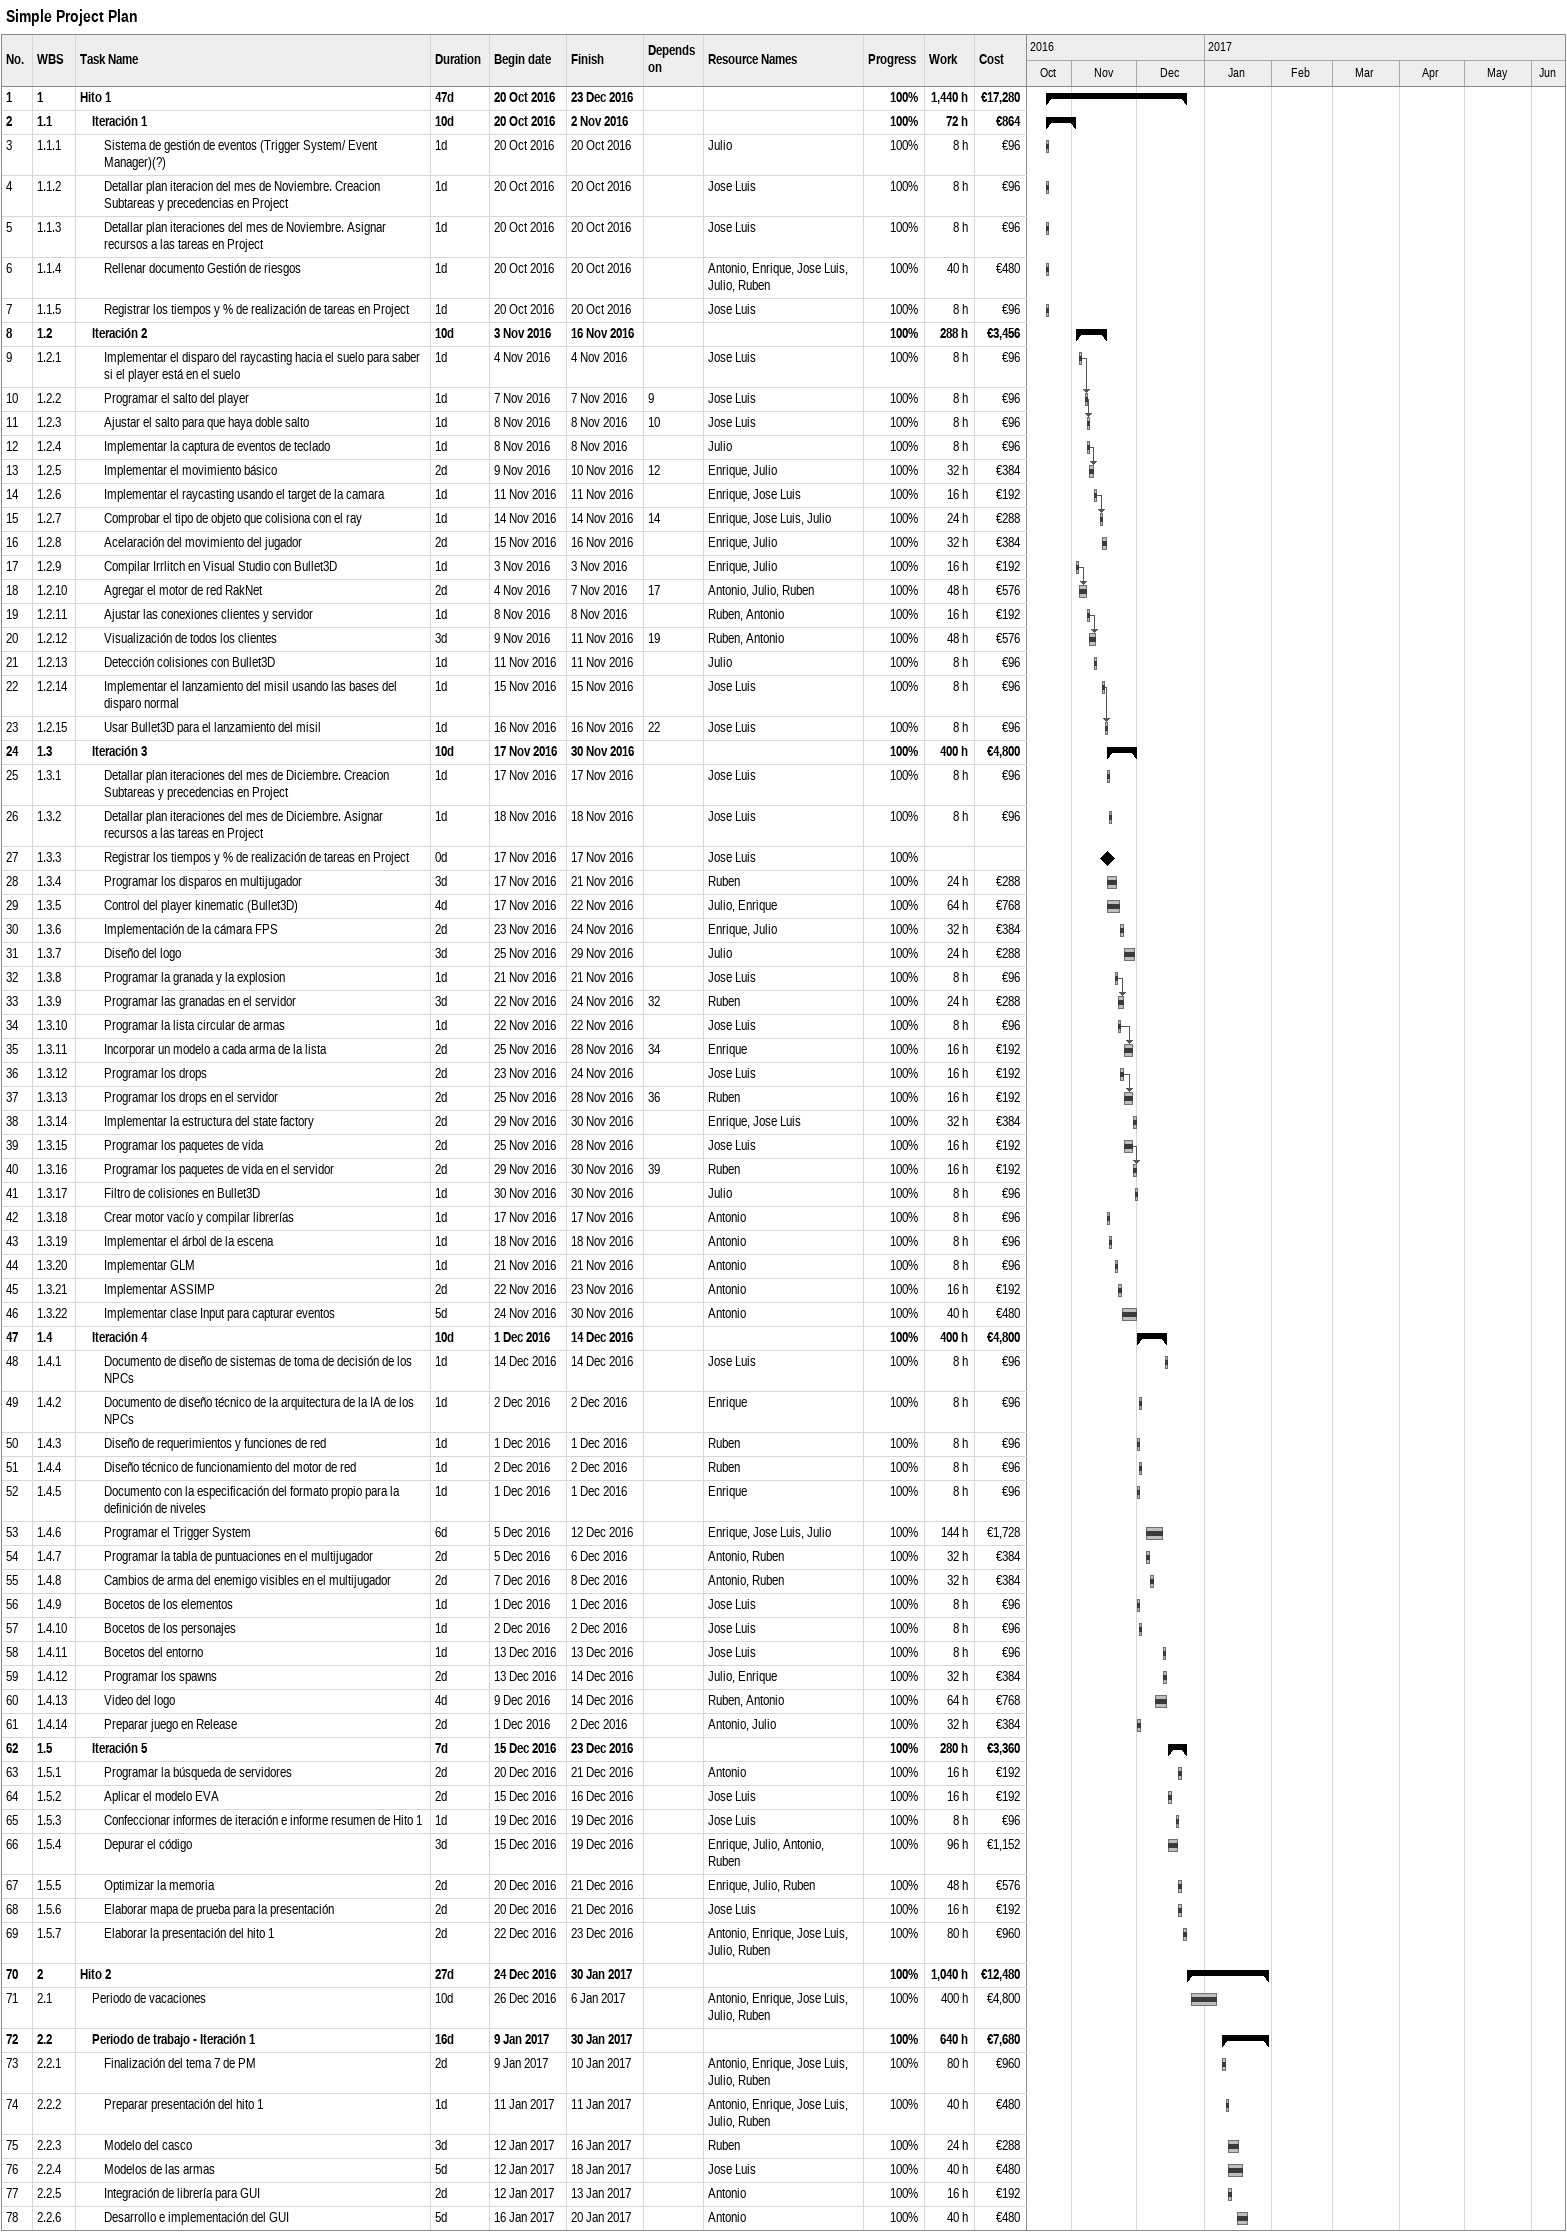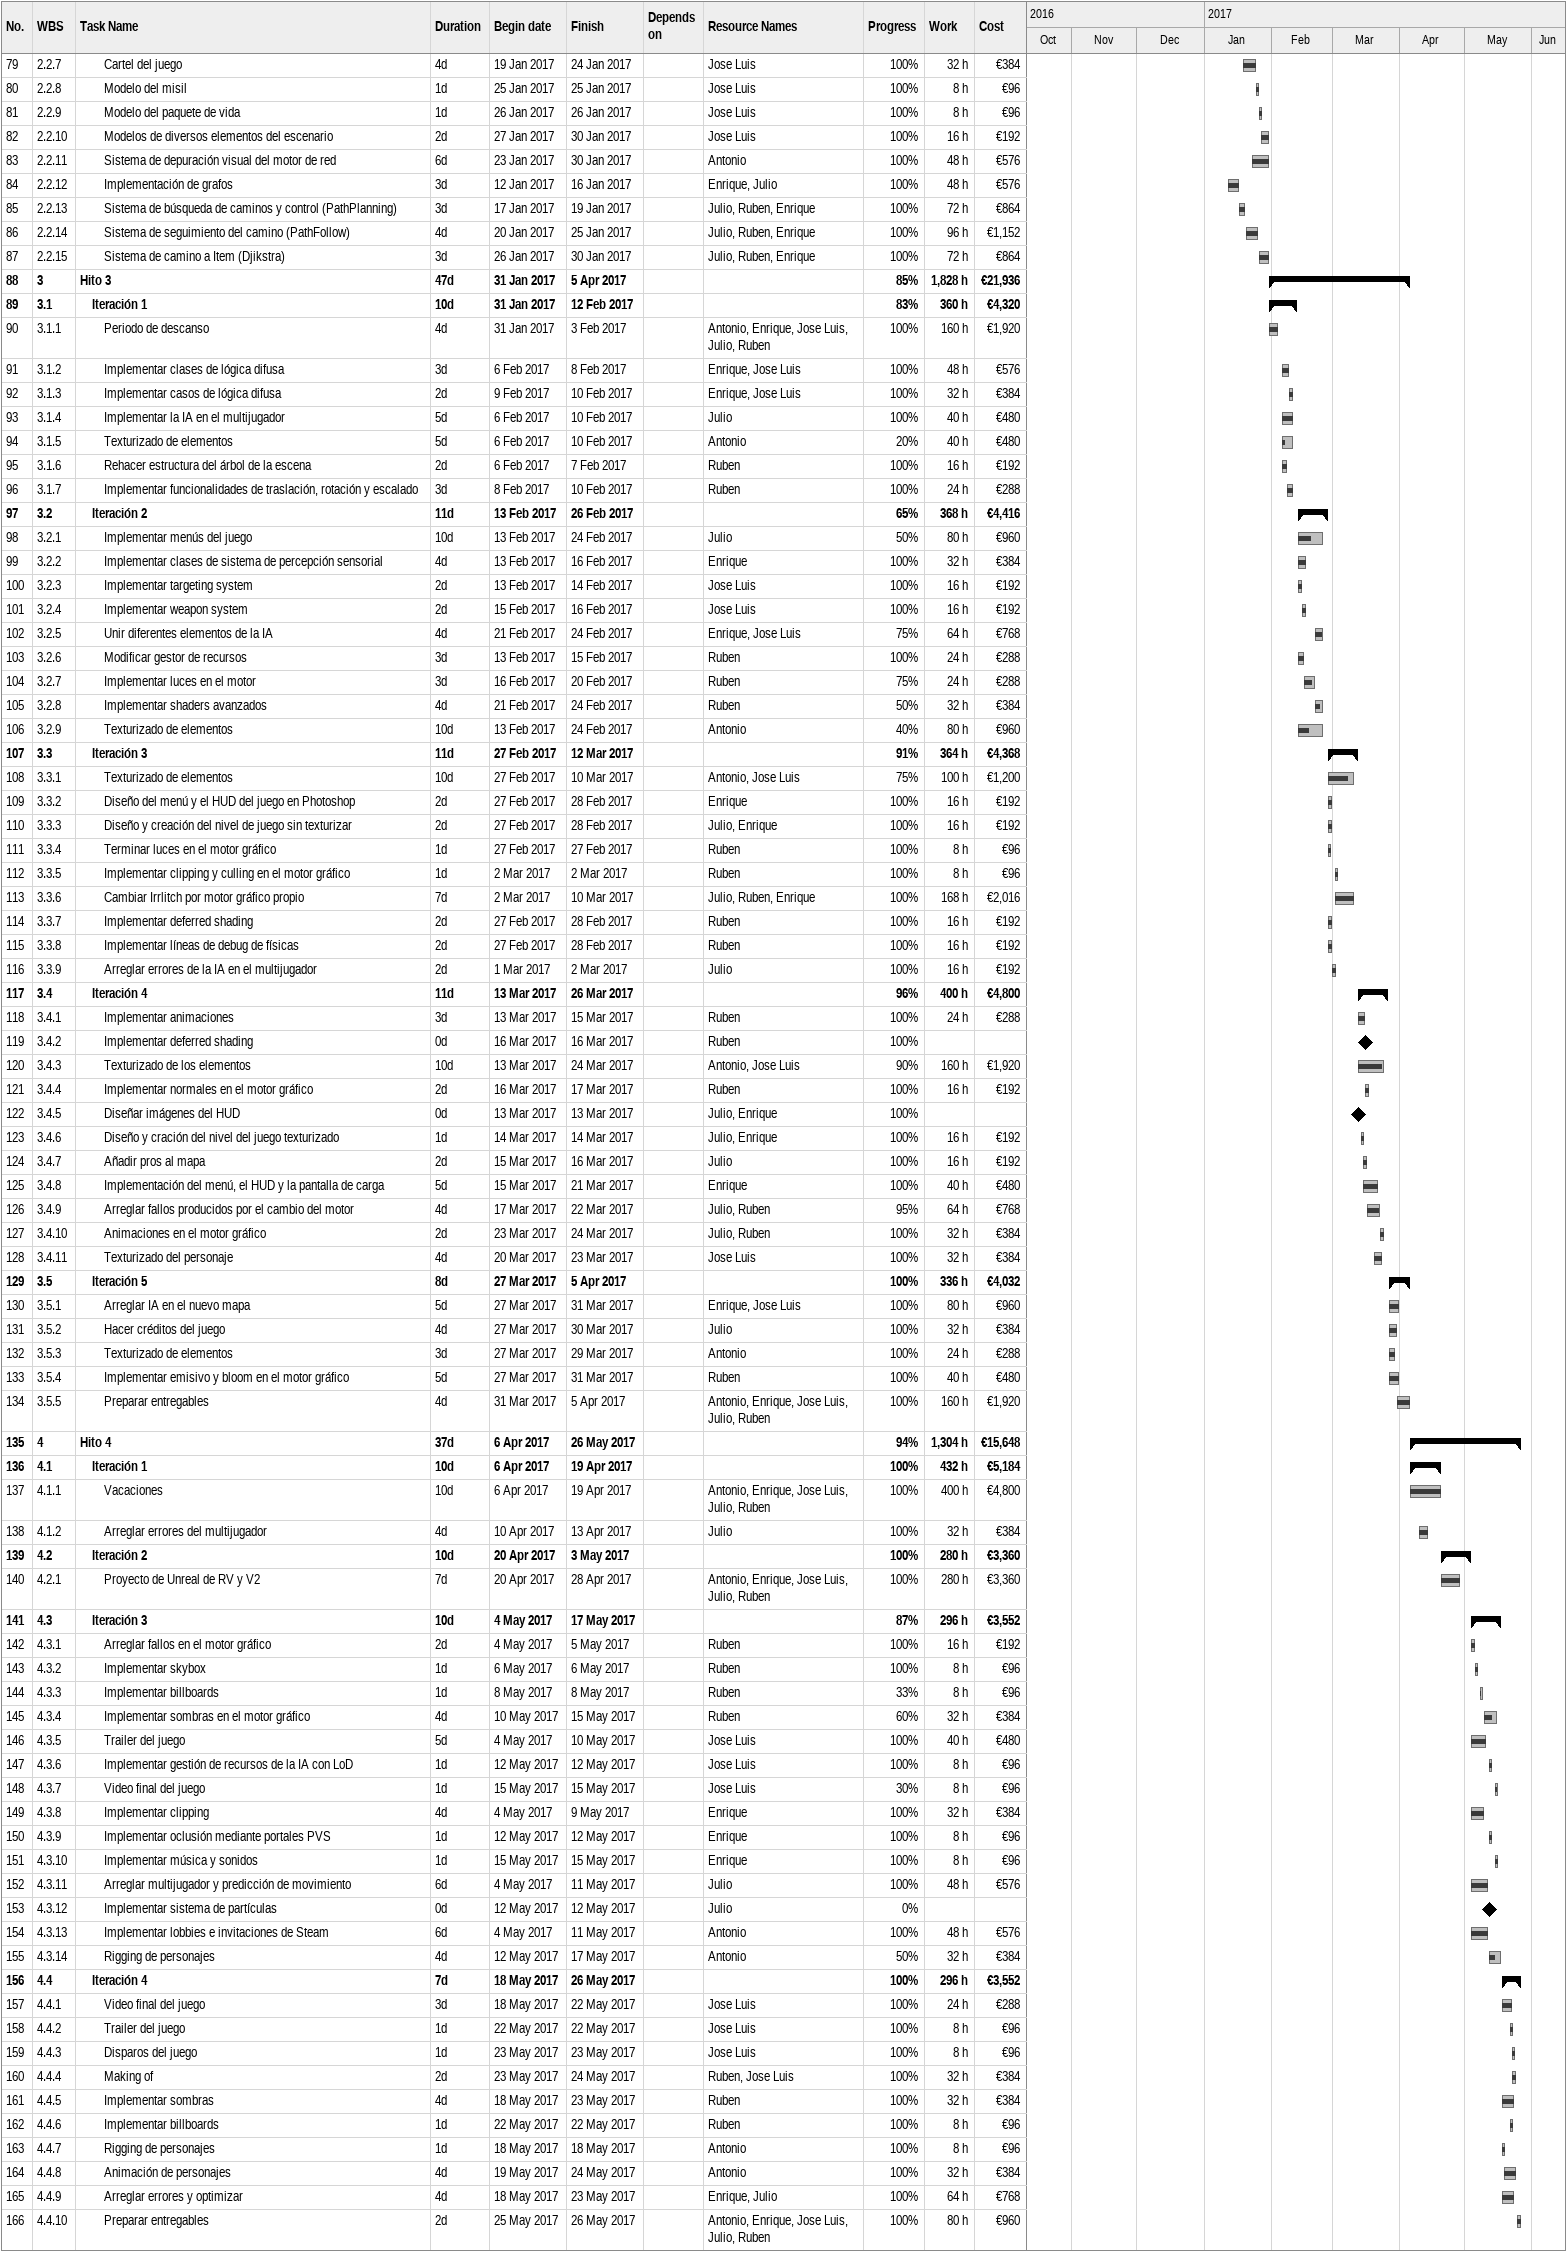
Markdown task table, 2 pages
Simple Project Plan

| ID | WBS | Task | Duration | Start | Finish | Predecessors | Resources | % complete | Work (h) | Cost (€) |
|---|---|---|---|---|---|---|---|---|---|---|
| 1 | 1 | **Hito 1** | 47d | 2016-10-20 | 2016-12-23 |  |  | 100 | 1440 | 17280 |
| 2 | 1.1 | **Iteración 1** | 10d | 2016-10-20 | 2016-11-02 |  |  | 100 | 72 | 864 |
| 3 | 1.1.1 | Sistema de gestión de eventos (Trigger System/ Event Manager)(?) | 1d | 2016-10-20 | 2016-10-20 |  | Julio | 100 | 8 | 96 |
| 4 | 1.1.2 | Detallar plan iteracion del mes de Noviembre. Creacion Subtareas y precedencias en Project | 1d | 2016-10-20 | 2016-10-20 |  | Jose Luis | 100 | 8 | 96 |
| 5 | 1.1.3 | Detallar plan iteraciones del mes de Noviembre. Asignar recursos a las tareas en Project | 1d | 2016-10-20 | 2016-10-20 |  | Jose Luis | 100 | 8 | 96 |
| 6 | 1.1.4 | Rellenar documento Gestión de riesgos | 1d | 2016-10-20 | 2016-10-20 |  | Antonio, Enrique, Jose Luis, Julio, Ruben | 100 | 40 | 480 |
| 7 | 1.1.5 | Registrar los tiempos y % de realización de tareas en Project | 1d | 2016-10-20 | 2016-10-20 |  | Jose Luis | 100 | 8 | 96 |
| 8 | 1.2 | **Iteración 2** | 10d | 2016-11-03 | 2016-11-16 |  |  | 100 | 288 | 3456 |
| 9 | 1.2.1 | Implementar el disparo del raycasting hacia el suelo para saber si el player está en el suelo | 1d | 2016-11-04 | 2016-11-04 |  | Jose Luis | 100 | 8 | 96 |
| 10 | 1.2.2 | Programar el salto del player | 1d | 2016-11-07 | 2016-11-07 | 9 | Jose Luis | 100 | 8 | 96 |
| 11 | 1.2.3 | Ajustar el salto para que haya doble salto | 1d | 2016-11-08 | 2016-11-08 | 10 | Jose Luis | 100 | 8 | 96 |
| 12 | 1.2.4 | Implementar la captura de eventos de teclado | 1d | 2016-11-08 | 2016-11-08 |  | Julio | 100 | 8 | 96 |
| 13 | 1.2.5 | Implementar el movimiento básico | 2d | 2016-11-09 | 2016-11-10 | 12 | Enrique, Julio | 100 | 32 | 384 |
| 14 | 1.2.6 | Implementar el raycasting usando el target de la camara | 1d | 2016-11-11 | 2016-11-11 |  | Enrique, Jose Luis | 100 | 16 | 192 |
| 15 | 1.2.7 | Comprobar el tipo de objeto que colisiona con el ray | 1d | 2016-11-14 | 2016-11-14 | 14 | Enrique, Jose Luis, Julio | 100 | 24 | 288 |
| 16 | 1.2.8 | Acelaración del movimiento del jugador | 2d | 2016-11-15 | 2016-11-16 |  | Enrique, Julio | 100 | 32 | 384 |
| 17 | 1.2.9 | Compilar Irrlitch en Visual Studio con Bullet3D | 1d | 2016-11-03 | 2016-11-03 |  | Enrique, Julio | 100 | 16 | 192 |
| 18 | 1.2.10 | Agregar el motor de red RakNet | 2d | 2016-11-04 | 2016-11-07 | 17 | Antonio, Julio, Ruben | 100 | 48 | 576 |
| 19 | 1.2.11 | Ajustar las conexiones clientes y servidor | 1d | 2016-11-08 | 2016-11-08 |  | Ruben, Antonio | 100 | 16 | 192 |
| 20 | 1.2.12 | Visualización de todos los clientes | 3d | 2016-11-09 | 2016-11-11 | 19 | Ruben, Antonio | 100 | 48 | 576 |
| 21 | 1.2.13 | Detección colisiones con Bullet3D | 1d | 2016-11-11 | 2016-11-11 |  | Julio | 100 | 8 | 96 |
| 22 | 1.2.14 | Implementar el lanzamiento del misil usando las bases del disparo normal | 1d | 2016-11-15 | 2016-11-15 |  | Jose Luis | 100 | 8 | 96 |
| 23 | 1.2.15 | Usar Bullet3D para el lanzamiento del misil | 1d | 2016-11-16 | 2016-11-16 | 22 | Jose Luis | 100 | 8 | 96 |
| 24 | 1.3 | **Iteración 3** | 10d | 2016-11-17 | 2016-11-30 |  |  | 100 | 400 | 4800 |
| 25 | 1.3.1 | Detallar plan iteraciones del mes de Diciembre. Creacion Subtareas y precedencias en Project | 1d | 2016-11-17 | 2016-11-17 |  | Jose Luis | 100 | 8 | 96 |
| 26 | 1.3.2 | Detallar plan iteraciones del mes de Diciembre. Asignar recursos a las tareas en Project | 1d | 2016-11-18 | 2016-11-18 |  | Jose Luis | 100 | 8 | 96 |
| 27 | 1.3.3 | Registrar los tiempos y % de realización de tareas en Project | 0d | 2016-11-17 | 2016-11-17 |  | Jose Luis | 100 |  |  |
| 28 | 1.3.4 | Programar los disparos en multijugador | 3d | 2016-11-17 | 2016-11-21 |  | Ruben | 100 | 24 | 288 |
| 29 | 1.3.5 | Control del player kinematic (Bullet3D) | 4d | 2016-11-17 | 2016-11-22 |  | Julio, Enrique | 100 | 64 | 768 |
| 30 | 1.3.6 | Implementación de la cámara FPS | 2d | 2016-11-23 | 2016-11-24 |  | Enrique, Julio | 100 | 32 | 384 |
| 31 | 1.3.7 | Diseño del logo | 3d | 2016-11-25 | 2016-11-29 |  | Julio | 100 | 24 | 288 |
| 32 | 1.3.8 | Programar la granada y la explosion | 1d | 2016-11-21 | 2016-11-21 |  | Jose Luis | 100 | 8 | 96 |
| 33 | 1.3.9 | Programar las granadas en el servidor | 3d | 2016-11-22 | 2016-11-24 | 32 | Ruben | 100 | 24 | 288 |
| 34 | 1.3.10 | Programar la lista circular de armas | 1d | 2016-11-22 | 2016-11-22 |  | Jose Luis | 100 | 8 | 96 |
| 35 | 1.3.11 | Incorporar un modelo a cada arma de la lista | 2d | 2016-11-25 | 2016-11-28 | 34 | Enrique | 100 | 16 | 192 |
| 36 | 1.3.12 | Programar los drops | 2d | 2016-11-23 | 2016-11-24 |  | Jose Luis | 100 | 16 | 192 |
| 37 | 1.3.13 | Programar los drops en el servidor | 2d | 2016-11-25 | 2016-11-28 | 36 | Ruben | 100 | 16 | 192 |
| 38 | 1.3.14 | Implementar la estructura del state factory | 2d | 2016-11-29 | 2016-11-30 |  | Enrique, Jose Luis | 100 | 32 | 384 |
| 39 | 1.3.15 | Programar los paquetes de vida | 2d | 2016-11-25 | 2016-11-28 |  | Jose Luis | 100 | 16 | 192 |
| 40 | 1.3.16 | Programar los paquetes de vida en el servidor | 2d | 2016-11-29 | 2016-11-30 | 39 | Ruben | 100 | 16 | 192 |
| 41 | 1.3.17 | Filtro de colisiones en Bullet3D | 1d | 2016-11-30 | 2016-11-30 |  | Julio | 100 | 8 | 96 |
| 42 | 1.3.18 | Crear motor vacío y compilar librerías | 1d | 2016-11-17 | 2016-11-17 |  | Antonio | 100 | 8 | 96 |
| 43 | 1.3.19 | Implementar el árbol de la escena | 1d | 2016-11-18 | 2016-11-18 |  | Antonio | 100 | 8 | 96 |
| 44 | 1.3.20 | Implementar GLM | 1d | 2016-11-21 | 2016-11-21 |  | Antonio | 100 | 8 | 96 |
| 45 | 1.3.21 | Implementar ASSIMP | 2d | 2016-11-22 | 2016-11-23 |  | Antonio | 100 | 16 | 192 |
| 46 | 1.3.22 | Implementar clase Input para capturar eventos | 5d | 2016-11-24 | 2016-11-30 |  | Antonio | 100 | 40 | 480 |
| 47 | 1.4 | **Iteración 4** | 10d | 2016-12-01 | 2016-12-14 |  |  | 100 | 400 | 4800 |
| 48 | 1.4.1 | Documento de diseño de sistemas de toma de decisión de los NPCs | 1d | 2016-12-14 | 2016-12-14 |  | Jose Luis | 100 | 8 | 96 |
| 49 | 1.4.2 | Documento de diseño técnico de la arquitectura de la IA de los NPCs | 1d | 2016-12-02 | 2016-12-02 |  | Enrique | 100 | 8 | 96 |
| 50 | 1.4.3 | Diseño de requerimientos y funciones de red | 1d | 2016-12-01 | 2016-12-01 |  | Ruben | 100 | 8 | 96 |
| 51 | 1.4.4 | Diseño técnico de funcionamiento del motor de red | 1d | 2016-12-02 | 2016-12-02 |  | Ruben | 100 | 8 | 96 |
| 52 | 1.4.5 | Documento con la especificación del formato propio para la definición de niveles | 1d | 2016-12-01 | 2016-12-01 |  | Enrique | 100 | 8 | 96 |
| 53 | 1.4.6 | Programar el Trigger System | 6d | 2016-12-05 | 2016-12-12 |  | Enrique, Jose Luis, Julio | 100 | 144 | 1728 |
| 54 | 1.4.7 | Programar la tabla de puntuaciones en el multijugador | 2d | 2016-12-05 | 2016-12-06 |  | Antonio, Ruben | 100 | 32 | 384 |
| 55 | 1.4.8 | Cambios de arma del enemigo visibles en el multijugador | 2d | 2016-12-07 | 2016-12-08 |  | Antonio, Ruben | 100 | 32 | 384 |
| 56 | 1.4.9 | Bocetos de los elementos | 1d | 2016-12-01 | 2016-12-01 |  | Jose Luis | 100 | 8 | 96 |
| 57 | 1.4.10 | Bocetos de los personajes | 1d | 2016-12-02 | 2016-12-02 |  | Jose Luis | 100 | 8 | 96 |
| 58 | 1.4.11 | Bocetos del entorno | 1d | 2016-12-13 | 2016-12-13 |  | Jose Luis | 100 | 8 | 96 |
| 59 | 1.4.12 | Programar los spawns | 2d | 2016-12-13 | 2016-12-14 |  | Julio, Enrique | 100 | 32 | 384 |
| 60 | 1.4.13 | Video del logo | 4d | 2016-12-09 | 2016-12-14 |  | Ruben, Antonio | 100 | 64 | 768 |
| 61 | 1.4.14 | Preparar juego en Release | 2d | 2016-12-01 | 2016-12-02 |  | Antonio, Julio | 100 | 32 | 384 |
| 62 | 1.5 | **Iteración 5** | 7d | 2016-12-15 | 2016-12-23 |  |  | 100 | 280 | 3360 |
| 63 | 1.5.1 | Programar la búsqueda de servidores | 2d | 2016-12-20 | 2016-12-21 |  | Antonio | 100 | 16 | 192 |
| 64 | 1.5.2 | Aplicar el modelo EVA | 2d | 2016-12-15 | 2016-12-16 |  | Jose Luis | 100 | 16 | 192 |
| 65 | 1.5.3 | Confeccionar informes de iteración e informe resumen de Hito 1 | 1d | 2016-12-19 | 2016-12-19 |  | Jose Luis | 100 | 8 | 96 |
| 66 | 1.5.4 | Depurar el código | 3d | 2016-12-15 | 2016-12-19 |  | Enrique, Julio, Antonio, Ruben | 100 | 96 | 1152 |
| 67 | 1.5.5 | Optimizar la memoria | 2d | 2016-12-20 | 2016-12-21 |  | Enrique, Julio, Ruben | 100 | 48 | 576 |
| 68 | 1.5.6 | Elaborar mapa de prueba para la presentación | 2d | 2016-12-20 | 2016-12-21 |  | Jose Luis | 100 | 16 | 192 |
| 69 | 1.5.7 | Elaborar la presentación del hito 1 | 2d | 2016-12-22 | 2016-12-23 |  | Antonio, Enrique, Jose Luis, Julio, Ruben | 100 | 80 | 960 |
| 70 | 2 | **Hito 2** | 27d | 2016-12-24 | 2017-01-30 |  |  | 100 | 1040 | 12480 |
| 71 | 2.1 | Periodo de vacaciones | 10d | 2016-12-26 | 2017-01-06 |  | Antonio, Enrique, Jose Luis, Julio, Ruben | 100 | 400 | 4800 |
| 72 | 2.2 | **Periodo de trabajo - Iteración 1** | 16d | 2017-01-09 | 2017-01-30 |  |  | 100 | 640 | 7680 |
| 73 | 2.2.1 | Finalización del tema 7 de PM | 2d | 2017-01-09 | 2017-01-10 |  | Antonio, Enrique, Jose Luis, Julio, Ruben | 100 | 80 | 960 |
| 74 | 2.2.2 | Preparar presentación del hito 1 | 1d | 2017-01-11 | 2017-01-11 |  | Antonio, Enrique, Jose Luis, Julio, Ruben | 100 | 40 | 480 |
| 75 | 2.2.3 | Modelo del casco | 3d | 2017-01-12 | 2017-01-16 |  | Ruben | 100 | 24 | 288 |
| 76 | 2.2.4 | Modelos de las armas | 5d | 2017-01-12 | 2017-01-18 |  | Jose Luis | 100 | 40 | 480 |
| 77 | 2.2.5 | Integración de librería para GUI | 2d | 2017-01-12 | 2017-01-13 |  | Antonio | 100 | 16 | 192 |
| 78 | 2.2.6 | Desarrollo e implementación del GUI | 5d | 2017-01-16 | 2017-01-20 |  | Antonio | 100 | 40 | 480 |
| 79 | 2.2.7 | Cartel del juego | 4d | 2017-01-19 | 2017-01-24 |  | Jose Luis | 100 | 32 | 384 |
| 80 | 2.2.8 | Modelo del misil | 1d | 2017-01-25 | 2017-01-25 |  | Jose Luis | 100 | 8 | 96 |
| 81 | 2.2.9 | Modelo del paquete de vida | 1d | 2017-01-26 | 2017-01-26 |  | Jose Luis | 100 | 8 | 96 |
| 82 | 2.2.10 | Modelos de diversos elementos del escenario | 2d | 2017-01-27 | 2017-01-30 |  | Jose Luis | 100 | 16 | 192 |
| 83 | 2.2.11 | Sistema de depuración visual del motor de red | 6d | 2017-01-23 | 2017-01-30 |  | Antonio | 100 | 48 | 576 |
| 84 | 2.2.12 | Implementación de grafos | 3d | 2017-01-12 | 2017-01-16 |  | Enrique, Julio | 100 | 48 | 576 |
| 85 | 2.2.13 | Sistema de búsqueda de caminos y control (PathPlanning) | 3d | 2017-01-17 | 2017-01-19 |  | Julio, Ruben, Enrique | 100 | 72 | 864 |
| 86 | 2.2.14 | Sistema de seguimiento del camino (PathFollow) | 4d | 2017-01-20 | 2017-01-25 |  | Julio, Ruben, Enrique | 100 | 96 | 1152 |
| 87 | 2.2.15 | Sistema de camino a Item (Djikstra) | 3d | 2017-01-26 | 2017-01-30 |  | Julio, Ruben, Enrique | 100 | 72 | 864 |
| 88 | 3 | **Hito 3** | 47d | 2017-01-31 | 2017-04-05 |  |  | 85 | 1828 | 21936 |
| 89 | 3.1 | **Iteración 1** | 10d | 2017-01-31 | 2017-02-12 |  |  | 83 | 360 | 4320 |
| 90 | 3.1.1 | Periodo de descanso | 4d | 2017-01-31 | 2017-02-03 |  | Antonio, Enrique, Jose Luis, Julio, Ruben | 100 | 160 | 1920 |
| 91 | 3.1.2 | Implementar clases de lógica difusa | 3d | 2017-02-06 | 2017-02-08 |  | Enrique, Jose Luis | 100 | 48 | 576 |
| 92 | 3.1.3 | Implementar casos de lógica difusa | 2d | 2017-02-09 | 2017-02-10 |  | Enrique, Jose Luis | 100 | 32 | 384 |
| 93 | 3.1.4 | Implementar la IA en el multijugador | 5d | 2017-02-06 | 2017-02-10 |  | Julio | 100 | 40 | 480 |
| 94 | 3.1.5 | Texturizado de elementos | 5d | 2017-02-06 | 2017-02-10 |  | Antonio | 20 | 40 | 480 |
| 95 | 3.1.6 | Rehacer estructura del árbol de la escena | 2d | 2017-02-06 | 2017-02-07 |  | Ruben | 100 | 16 | 192 |
| 96 | 3.1.7 | Implementar funcionalidades de traslación, rotación y escalado | 3d | 2017-02-08 | 2017-02-10 |  | Ruben | 100 | 24 | 288 |
| 97 | 3.2 | **Iteración 2** | 11d | 2017-02-13 | 2017-02-26 |  |  | 65 | 368 | 4416 |
| 98 | 3.2.1 | Implementar menús del juego | 10d | 2017-02-13 | 2017-02-24 |  | Julio | 50 | 80 | 960 |
| 99 | 3.2.2 | Implementar clases de sistema de percepción sensorial | 4d | 2017-02-13 | 2017-02-16 |  | Enrique | 100 | 32 | 384 |
| 100 | 3.2.3 | Implementar targeting system | 2d | 2017-02-13 | 2017-02-14 |  | Jose Luis | 100 | 16 | 192 |
| 101 | 3.2.4 | Implementar weapon system | 2d | 2017-02-15 | 2017-02-16 |  | Jose Luis | 100 | 16 | 192 |
| 102 | 3.2.5 | Unir diferentes elementos de la IA | 4d | 2017-02-21 | 2017-02-24 |  | Enrique, Jose Luis | 75 | 64 | 768 |
| 103 | 3.2.6 | Modificar gestor de recursos | 3d | 2017-02-13 | 2017-02-15 |  | Ruben | 100 | 24 | 288 |
| 104 | 3.2.7 | Implementar luces en el motor | 3d | 2017-02-16 | 2017-02-20 |  | Ruben | 75 | 24 | 288 |
| 105 | 3.2.8 | Implementar shaders avanzados | 4d | 2017-02-21 | 2017-02-24 |  | Ruben | 50 | 32 | 384 |
| 106 | 3.2.9 | Texturizado de elementos | 10d | 2017-02-13 | 2017-02-24 |  | Antonio | 40 | 80 | 960 |
| 107 | 3.3 | **Iteración 3** | 11d | 2017-02-27 | 2017-03-12 |  |  | 91 | 364 | 4368 |
| 108 | 3.3.1 | Texturizado de elementos | 10d | 2017-02-27 | 2017-03-10 |  | Antonio, Jose Luis | 75 | 100 | 1200 |
| 109 | 3.3.2 | Diseño del menú y el HUD del juego en Photoshop | 2d | 2017-02-27 | 2017-02-28 |  | Enrique | 100 | 16 | 192 |
| 110 | 3.3.3 | Diseño y creación del nivel de juego sin texturizar | 2d | 2017-02-27 | 2017-02-28 |  | Julio, Enrique | 100 | 16 | 192 |
| 111 | 3.3.4 | Terminar luces en el motor gráfico | 1d | 2017-02-27 | 2017-02-27 |  | Ruben | 100 | 8 | 96 |
| 112 | 3.3.5 | Implementar clipping y culling en el motor gráfico | 1d | 2017-03-02 | 2017-03-02 |  | Ruben | 100 | 8 | 96 |
| 113 | 3.3.6 | Cambiar Irrlitch por motor gráfico propio | 7d | 2017-03-02 | 2017-03-10 |  | Julio, Ruben, Enrique | 100 | 168 | 2016 |
| 114 | 3.3.7 | Implementar deferred shading | 2d | 2017-02-27 | 2017-02-28 |  | Ruben | 100 | 16 | 192 |
| 115 | 3.3.8 | Implementar líneas de debug de físicas | 2d | 2017-02-27 | 2017-02-28 |  | Ruben | 100 | 16 | 192 |
| 116 | 3.3.9 | Arreglar errores de la IA en el multijugador | 2d | 2017-03-01 | 2017-03-02 |  | Julio | 100 | 16 | 192 |
| 117 | 3.4 | **Iteración 4** | 11d | 2017-03-13 | 2017-03-26 |  |  | 96 | 400 | 4800 |
| 118 | 3.4.1 | Implementar animaciones | 3d | 2017-03-13 | 2017-03-15 |  | Ruben | 100 | 24 | 288 |
| 119 | 3.4.2 | Implementar deferred shading | 0d | 2017-03-16 | 2017-03-16 |  | Ruben | 100 |  |  |
| 120 | 3.4.3 | Texturizado de los elementos | 10d | 2017-03-13 | 2017-03-24 |  | Antonio, Jose Luis | 90 | 160 | 1920 |
| 121 | 3.4.4 | Implementar normales en el motor gráfico | 2d | 2017-03-16 | 2017-03-17 |  | Ruben | 100 | 16 | 192 |
| 122 | 3.4.5 | Diseñar imágenes del HUD | 0d | 2017-03-13 | 2017-03-13 |  | Julio, Enrique | 100 |  |  |
| 123 | 3.4.6 | Diseño y cración del nivel del juego texturizado | 1d | 2017-03-14 | 2017-03-14 |  | Julio, Enrique | 100 | 16 | 192 |
| 124 | 3.4.7 | Añadir pros al mapa | 2d | 2017-03-15 | 2017-03-16 |  | Julio | 100 | 16 | 192 |
| 125 | 3.4.8 | Implementación del menú, el HUD y la pantalla de carga | 5d | 2017-03-15 | 2017-03-21 |  | Enrique | 100 | 40 | 480 |
| 126 | 3.4.9 | Arreglar fallos producidos por el cambio del motor | 4d | 2017-03-17 | 2017-03-22 |  | Julio, Ruben | 95 | 64 | 768 |
| 127 | 3.4.10 | Animaciones en el motor gráfico | 2d | 2017-03-23 | 2017-03-24 |  | Julio, Ruben | 100 | 32 | 384 |
| 128 | 3.4.11 | Texturizado del personaje | 4d | 2017-03-20 | 2017-03-23 |  | Jose Luis | 100 | 32 | 384 |
| 129 | 3.5 | **Iteración 5** | 8d | 2017-03-27 | 2017-04-05 |  |  | 100 | 336 | 4032 |
| 130 | 3.5.1 | Arreglar IA en el nuevo mapa | 5d | 2017-03-27 | 2017-03-31 |  | Enrique, Jose Luis | 100 | 80 | 960 |
| 131 | 3.5.2 | Hacer créditos del juego | 4d | 2017-03-27 | 2017-03-30 |  | Julio | 100 | 32 | 384 |
| 132 | 3.5.3 | Texturizado de elementos | 3d | 2017-03-27 | 2017-03-29 |  | Antonio | 100 | 24 | 288 |
| 133 | 3.5.4 | Implementar emisivo y bloom en el motor gráfico | 5d | 2017-03-27 | 2017-03-31 |  | Ruben | 100 | 40 | 480 |
| 134 | 3.5.5 | Preparar entregables | 4d | 2017-03-31 | 2017-04-05 |  | Antonio, Enrique, Jose Luis, Julio, Ruben | 100 | 160 | 1920 |
| 135 | 4 | **Hito 4** | 37d | 2017-04-06 | 2017-05-26 |  |  | 94 | 1304 | 15648 |
| 136 | 4.1 | **Iteración 1** | 10d | 2017-04-06 | 2017-04-19 |  |  | 100 | 432 | 5184 |
| 137 | 4.1.1 | Vacaciones | 10d | 2017-04-06 | 2017-04-19 |  | Antonio, Enrique, Jose Luis, Julio, Ruben | 100 | 400 | 4800 |
| 138 | 4.1.2 | Arreglar errores del multijugador | 4d | 2017-04-10 | 2017-04-13 |  | Julio | 100 | 32 | 384 |
| 139 | 4.2 | **Iteración 2** | 10d | 2017-04-20 | 2017-05-03 |  |  | 100 | 280 | 3360 |
| 140 | 4.2.1 | Proyecto de Unreal de RV y V2 | 7d | 2017-04-20 | 2017-04-28 |  | Antonio, Enrique, Jose Luis, Julio, Ruben | 100 | 280 | 3360 |
| 141 | 4.3 | **Iteración 3** | 10d | 2017-05-04 | 2017-05-17 |  |  | 87 | 296 | 3552 |
| 142 | 4.3.1 | Arreglar fallos en el motor gráfico | 2d | 2017-05-04 | 2017-05-05 |  | Ruben | 100 | 16 | 192 |
| 143 | 4.3.2 | Implementar skybox | 1d | 2017-05-06 | 2017-05-06 |  | Ruben | 100 | 8 | 96 |
| 144 | 4.3.3 | Implementar billboards | 1d | 2017-05-08 | 2017-05-08 |  | Ruben | 33 | 8 | 96 |
| 145 | 4.3.4 | Implementar sombras en el motor gráfico | 4d | 2017-05-10 | 2017-05-15 |  | Ruben | 60 | 32 | 384 |
| 146 | 4.3.5 | Trailer del juego | 5d | 2017-05-04 | 2017-05-10 |  | Jose Luis | 100 | 40 | 480 |
| 147 | 4.3.6 | Implementar gestión de recursos de la IA con LoD | 1d | 2017-05-12 | 2017-05-12 |  | Jose Luis | 100 | 8 | 96 |
| 148 | 4.3.7 | Video final del juego | 1d | 2017-05-15 | 2017-05-15 |  | Jose Luis | 30 | 8 | 96 |
| 149 | 4.3.8 | Implementar clipping | 4d | 2017-05-04 | 2017-05-09 |  | Enrique | 100 | 32 | 384 |
| 150 | 4.3.9 | Implementar oclusión mediante portales PVS | 1d | 2017-05-12 | 2017-05-12 |  | Enrique | 100 | 8 | 96 |
| 151 | 4.3.10 | Implementar música y sonidos | 1d | 2017-05-15 | 2017-05-15 |  | Enrique | 100 | 8 | 96 |
| 152 | 4.3.11 | Arreglar multijugador y predicción de movimiento | 6d | 2017-05-04 | 2017-05-11 |  | Julio | 100 | 48 | 576 |
| 153 | 4.3.12 | Implementar sistema de partículas | 0d | 2017-05-12 | 2017-05-12 |  | Julio | 0 |  |  |
| 154 | 4.3.13 | Implementar lobbies e invitaciones de Steam | 6d | 2017-05-04 | 2017-05-11 |  | Antonio | 100 | 48 | 576 |
| 155 | 4.3.14 | Rigging de personajes | 4d | 2017-05-12 | 2017-05-17 |  | Antonio | 50 | 32 | 384 |
| 156 | 4.4 | **Iteración 4** | 7d | 2017-05-18 | 2017-05-26 |  |  | 100 | 296 | 3552 |
| 157 | 4.4.1 | Video final del juego | 3d | 2017-05-18 | 2017-05-22 |  | Jose Luis | 100 | 24 | 288 |
| 158 | 4.4.2 | Trailer del juego | 1d | 2017-05-22 | 2017-05-22 |  | Jose Luis | 100 | 8 | 96 |
| 159 | 4.4.3 | Disparos del juego | 1d | 2017-05-23 | 2017-05-23 |  | Jose Luis | 100 | 8 | 96 |
| 160 | 4.4.4 | Making of | 2d | 2017-05-23 | 2017-05-24 |  | Ruben, Jose Luis | 100 | 32 | 384 |
| 161 | 4.4.5 | Implementar sombras | 4d | 2017-05-18 | 2017-05-23 |  | Ruben | 100 | 32 | 384 |
| 162 | 4.4.6 | Implementar billboards | 1d | 2017-05-22 | 2017-05-22 |  | Ruben | 100 | 8 | 96 |
| 163 | 4.4.7 | Rigging de personajes | 1d | 2017-05-18 | 2017-05-18 |  | Antonio | 100 | 8 | 96 |
| 164 | 4.4.8 | Animación de personajes | 4d | 2017-05-19 | 2017-05-24 |  | Antonio | 100 | 32 | 384 |
| 165 | 4.4.9 | Arreglar errores y optimizar | 4d | 2017-05-18 | 2017-05-23 |  | Enrique, Julio | 100 | 64 | 768 |
| 166 | 4.4.10 | Preparar entregables | 2d | 2017-05-25 | 2017-05-26 |  | Antonio, Enrique, Jose Luis, Julio, Ruben | 100 | 80 | 960 |
